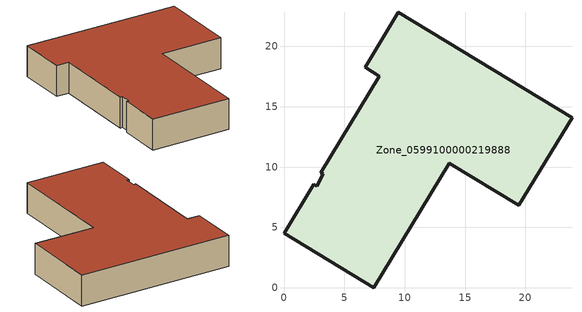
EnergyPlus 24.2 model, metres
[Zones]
Zone_0599100000219888
 floor ground (C_G): 6.71,18.27 9.47,22.83 23.86,14.08 19.45,6.83 13.71,10.32 7.44,0 0,4.52 2.47,8.58 2.73,8.43 3.24,9.45 3.05,9.54 7.91,17.54 z0
 wall outside (C_F): 9.47,22.83 6.71,18.27 7.91,17.54 3.05,9.54 3.24,9.45 2.73,8.43 2.47,8.58 0,4.52 7.44,0 13.71,10.32 19.45,6.83 23.86,14.08 9.47,22.83 z0:3.31
 roof outside (C_R): 3.05,9.54 3.24,9.45 2.73,8.43 2.47,8.58 0,4.52 7.44,0 13.71,10.32 19.45,6.83 23.86,14.08 9.47,22.83 6.71,18.27 7.91,17.54 z3.31
[BUILDING]
Pand.0599100000219888: North Axis=0; Terrain=City; Loads Convergence Tolerance Value=0.04; Temperature Convergence Tolerance Value=0.4; Solar Distribution=FullExterior; Maximum Number of Warmup Days=25; Minimum Number of Warmup Days=1
[Site:Location]
Rotterdam.The.Hague.AP_ZH_NLD Design_Conditions: Latitude=51.96; Longitude=4.45; Time Zone=1; Elevation=-4.5
[SITE:GROUNDTEMPERATURE:BUILDINGSURFACE]
18, 18, 18, 18, 18, 18, 18, 18, 18, 18, 18, 18
[MATERIAL] Thermal Absorptance=0.9; Solar Absorptance=0.7; Visible Absorptance=0.7
Name | Roughness | Thickness | Conductivity | Density | Specific Heat
G.D.1965-1974 | MediumSmooth | 0.15 | 0.882353 | 540 | 1210
F.D.1965-1974 | Rough | 0.3 | 0.697674 | 1920 | 840
R.D.1965-1974 | MediumRough | 0.2 | 0.232558 | 1500 | 1000
[CONSTRUCTION]
C_G: G.D.1965-1974
C_F: F.D.1965-1974
C_R: R.D.1965-1974
[ZONE]
Zone_0599100000219888: Type=1; Multiplier=1; Ceiling Height=Autocalculate; Volume=Autocalculate; Floor Area=autocalculate; Part of Total Floor Area=Yes
[ZONEINFILTRATION:DESIGNFLOWRATE]
Infil_Zone_0599100000219888: Zone or ZoneList or Space or SpaceList=Zone_0599100000219888; Schedule=AlwaysOn; Design Flow Rate Calculation Method=Flow/Area; Flow Rate per Floor Area=0.0042; Constant Term Coefficient=1; Temperature Term Coefficient=0; Velocity Term Coefficient=0; Velocity Squared Term Coefficient=0
[HVACTEMPLATE:ZONE:IDEALLOADSAIRSYSTEM]
Zone_0599100000219888: Maximum Heating Supply Air Temperature=50; Minimum Cooling Supply Air Temperature=13; Maximum Heating Supply Air Humidity Ratio=0.0156; Minimum Cooling Supply Air Humidity Ratio=0.0077; Heating Limit=NoLimit; Cooling Limit=NoLimit; Dehumidification Control Type=ConstantSensibleHeatRatio; Cooling Sensible Heat Ratio=0.7; Dehumidification Setpoint=60; Humidification Control Type=None; Humidification Setpoint=30; Outdoor Air Method=None; Outdoor Air Flow Rate per Person=0.00944; Outdoor Air Flow Rate per Zone Floor Area=0; Outdoor Air Flow Rate per Zone=0; Demand Controlled Ventilation Type=None; Outdoor Air Economizer Type=NoEconomizer; Heat Recovery Type=None; Sensible Heat Recovery Effectiveness=0.7; Latent Heat Recovery Effectiveness=0.65
[ZONECONTROL:THERMOSTAT]
ThermostatControl_Zone_0599100000219888: Zone or ZoneList=Zone_0599100000219888; Control Type Schedule=DualSetpointControlType; Control 1=Thermostat_Zone_0599100000219888; Temperature Difference Between Cutout And Setpoint=0
[THERMOSTATSETPOINT:DUALSETPOINT]
Thermostat_Zone_0599100000219888: Heating Setpoint Temperature Schedule=HeatingSetpoint_Zone_0599100000219888; Cooling Setpoint Temperature Schedule=CoolingSetpoint_Zone_0599100000219888
[SCHEDULE:COMPACT]
HeatingSetpoint_Zone_0599100000219888: Through: 12/31, For: AllDays, Until: 24:00, 21
CoolingSetpoint_Zone_0599100000219888: Through: 12/31, For: AllDays, Until: 24:00, 24
DualSetpointControlType: Through: 12/31, For: AllDays, Until: 24:00, 4
AlwaysOn: Through: 12/31, For: AllDays, Until: 24:00, 1
